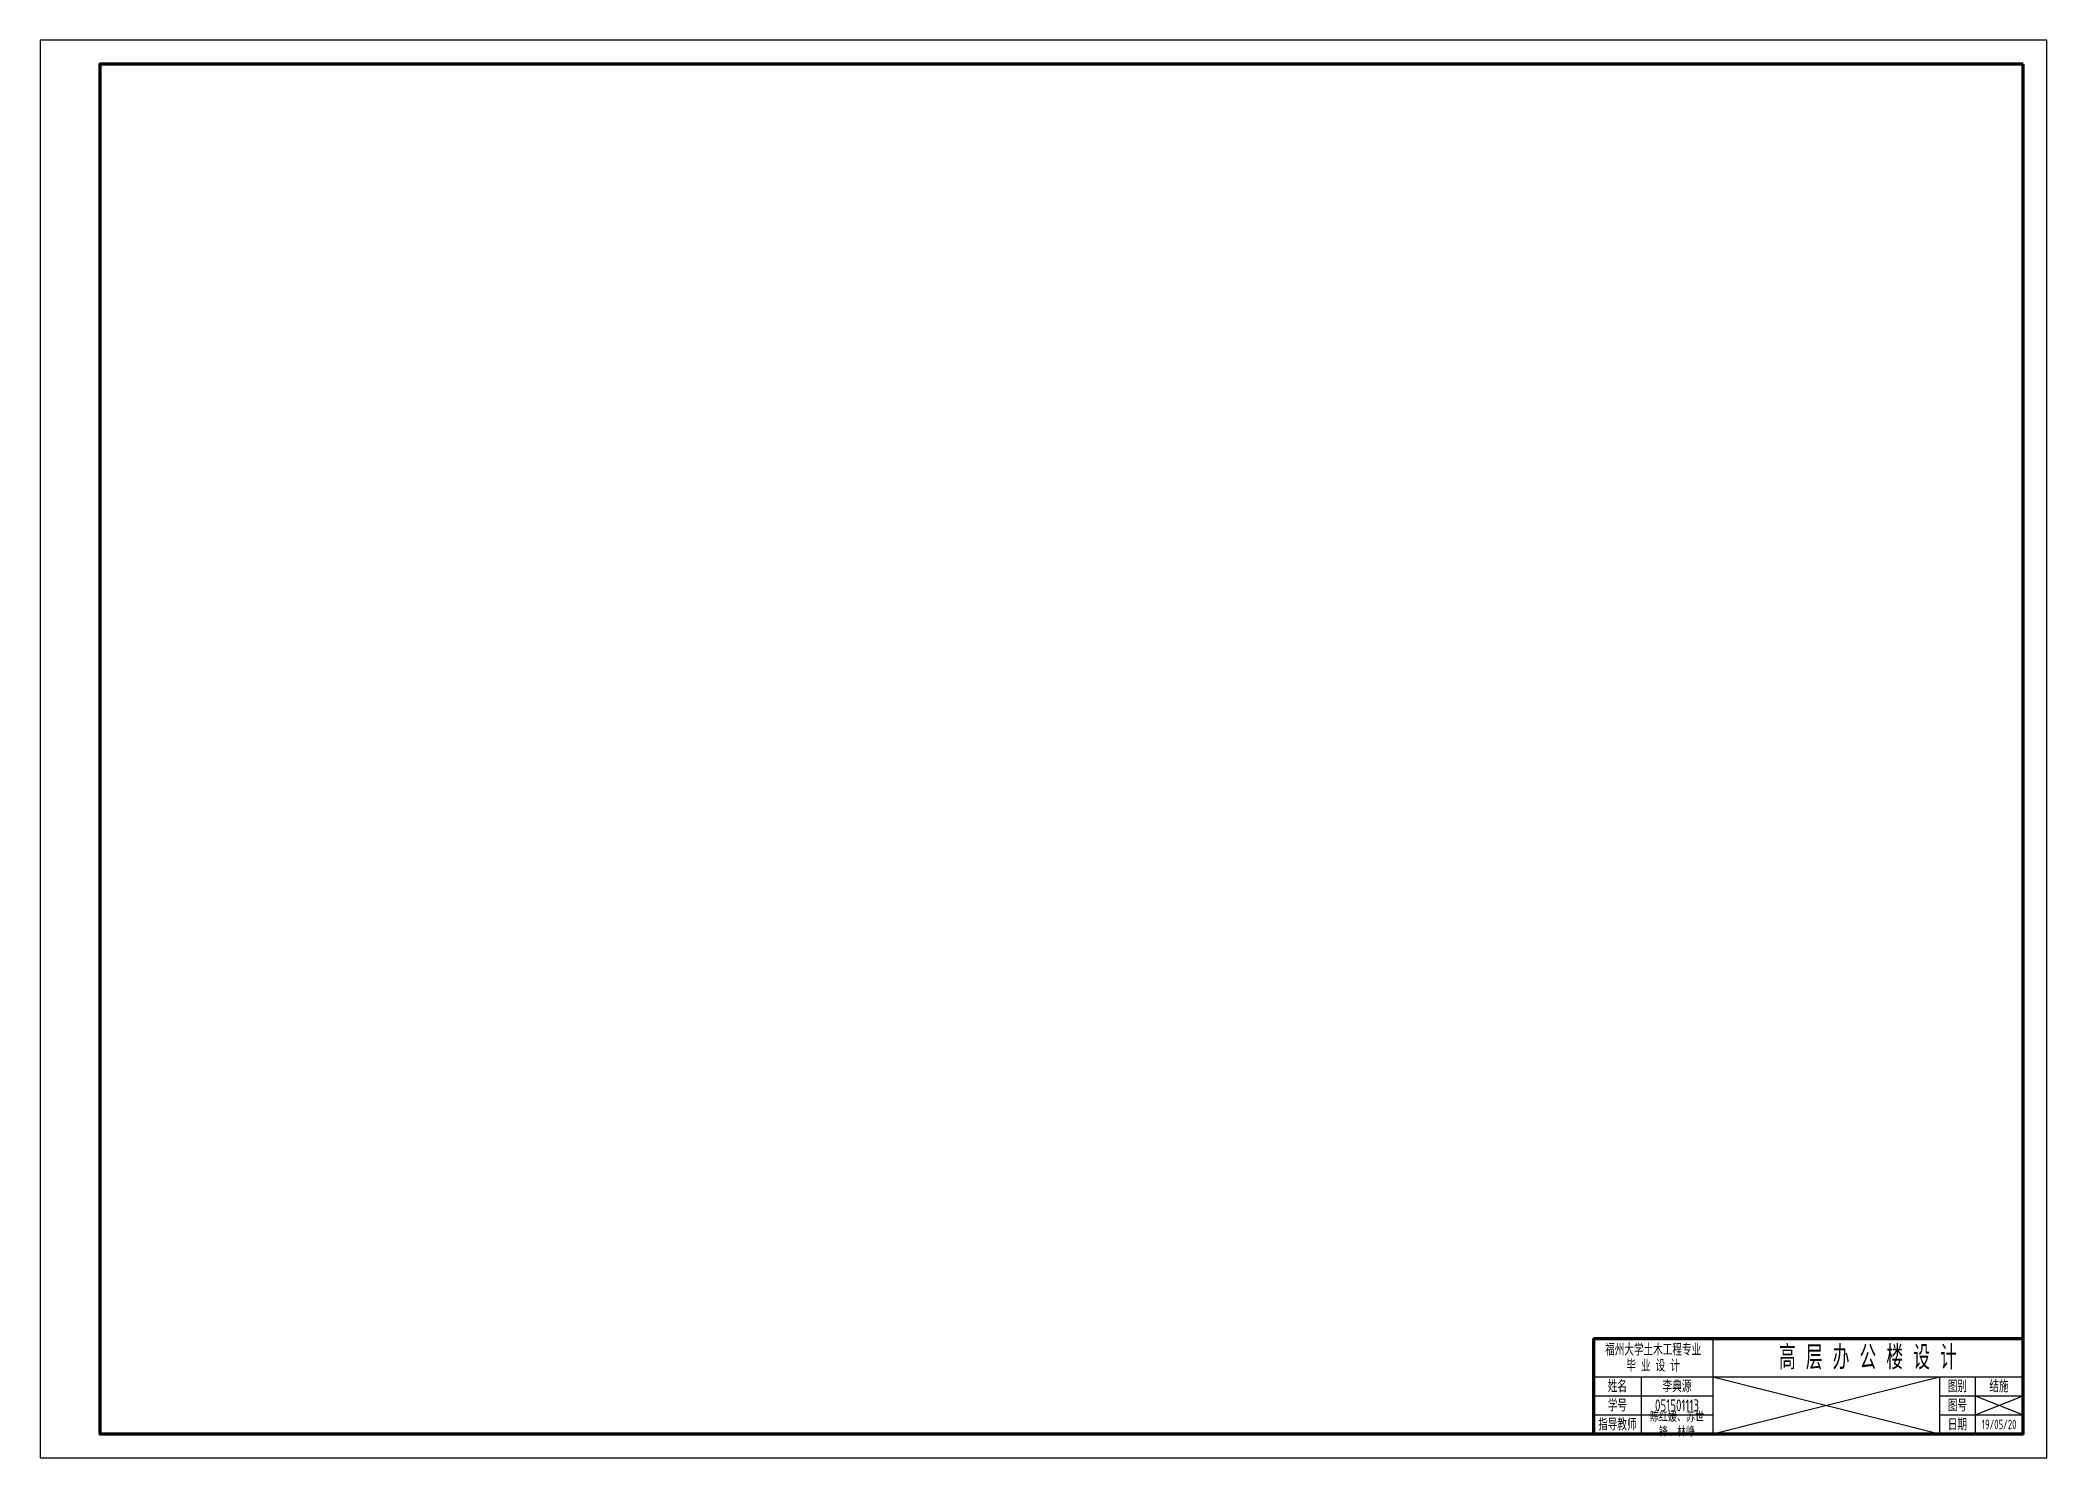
# Model space of a CAD drawing. Header units: millimetres. Extents: x 0 to 841, y 0 to 594.
import ezdxf

# ---------------------------------------------------------------- set-up
doc = ezdxf.new("R2010")
doc.units = ezdxf.units.MM
doc.layers.add('G-ANNO-TTLB', color=6, linetype='Continuous')
doc.layers.add('G-ANNO-TTLB-THIN', color=151, linetype='Continuous')
doc.layers.add('G-ANNO-TTLB-WIDE', color=214, linetype='Continuous', lineweight=100)
doc.layers.add('ignorePrint', color=151, linetype='Continuous', plot=False)
doc.styles.add('hztxt', font='tssdeng.shx', dxfattribs={"width": 0.7, "bigfont": 'hztxt.shx'})

msp = doc.modelspace()

# ---------------------------------------------------------------- linework, layer by layer
at = {"layer": 'G-ANNO-TTLB-THIN', "lineweight": 100}
for q in [(651, 10), (831, 50)]:
    msp.add_line((651, 50), q, dxfattribs=at)
at = {"layer": 'G-ANNO-TTLB-THIN'}
for p, q in [((701, 50), (701, 10)), ((651, 34), (831, 34)), ((671, 34), (671, 10)), ((796, 34), (796, 10)), ((811, 34), (811, 10)), ((651, 26), (701, 26)), ((796, 26), (831, 26)), ((651, 18), (701, 18)), ((796, 18), (831, 18))]:
    msp.add_line(p, q, dxfattribs=at)
msp.add_lwpolyline([(0, 0), (841, 0), (841, 594), (0, 594)], close=True, dxfattribs=at)
at = {"layer": 'G-ANNO-TTLB-WIDE'}
msp.add_lwpolyline([(831, 584), (25, 584), (25, 10), (831, 10)], close=True, dxfattribs=at)
at = {"layer": 'ignorePrint'}
for p, q in [((701, 10), (796, 34)), ((701, 34), (796, 10)), ((811, 18), (831, 26)), ((811, 26), (831, 18))]:
    msp.add_line(p, q, dxfattribs=at)

# ---------------------------------------------------------------- texts
at = {"insert": (766, 42), "char_height": 10, "attachment_point": 5, "style": 'hztxt'}
msp.add_mtext_dynamic_manual_height_columns('高 层 办 公 楼 设 计', width=23534.7227, gutter_width=5000, heights=[0], dxfattribs=at)
at = {"layer": 'G-ANNO-TTLB', "attachment_point": 5, "style": 'hztxt'}
for s, insert, char_height, width, line_spacing_factor in [('福州大学土木工程专业\\P毕 业 设 计', (676, 42), 5, 71.0502, 0.8), ('姓名', (661, 30), 5, 16.56, 0.938532), ('李典源', (686, 30), 5, 16.56, 0.938532), ('图别', (803.5, 30), 5, 11.04, 0.938532), ('结施', (820.92, 29.97), 5, 11.04, 0.938532), ('指导教师', (661, 14), 5, 22.08, 0.938532), ('学号', (661, 22), 5, 16.56, 0.938532), ('051501113', (686, 22), 5, 24.84, 0.938532), ('图号', (803.5, 22), 5, 11.04, 0.938532), ('日期', (803.5, 14), 5, 11.04, 0.938532), ('陈红媛、苏世锋、林峥', (686, 14), 4, 30, 0.938532), ('19/05/20', (821, 14), 4, 11.04, 0.938532)]:
    msp.add_mtext(s, dxfattribs=dict(at, insert=insert, char_height=char_height, width=width, line_spacing_factor=line_spacing_factor))

doc.saveas('drawing.dxf')
